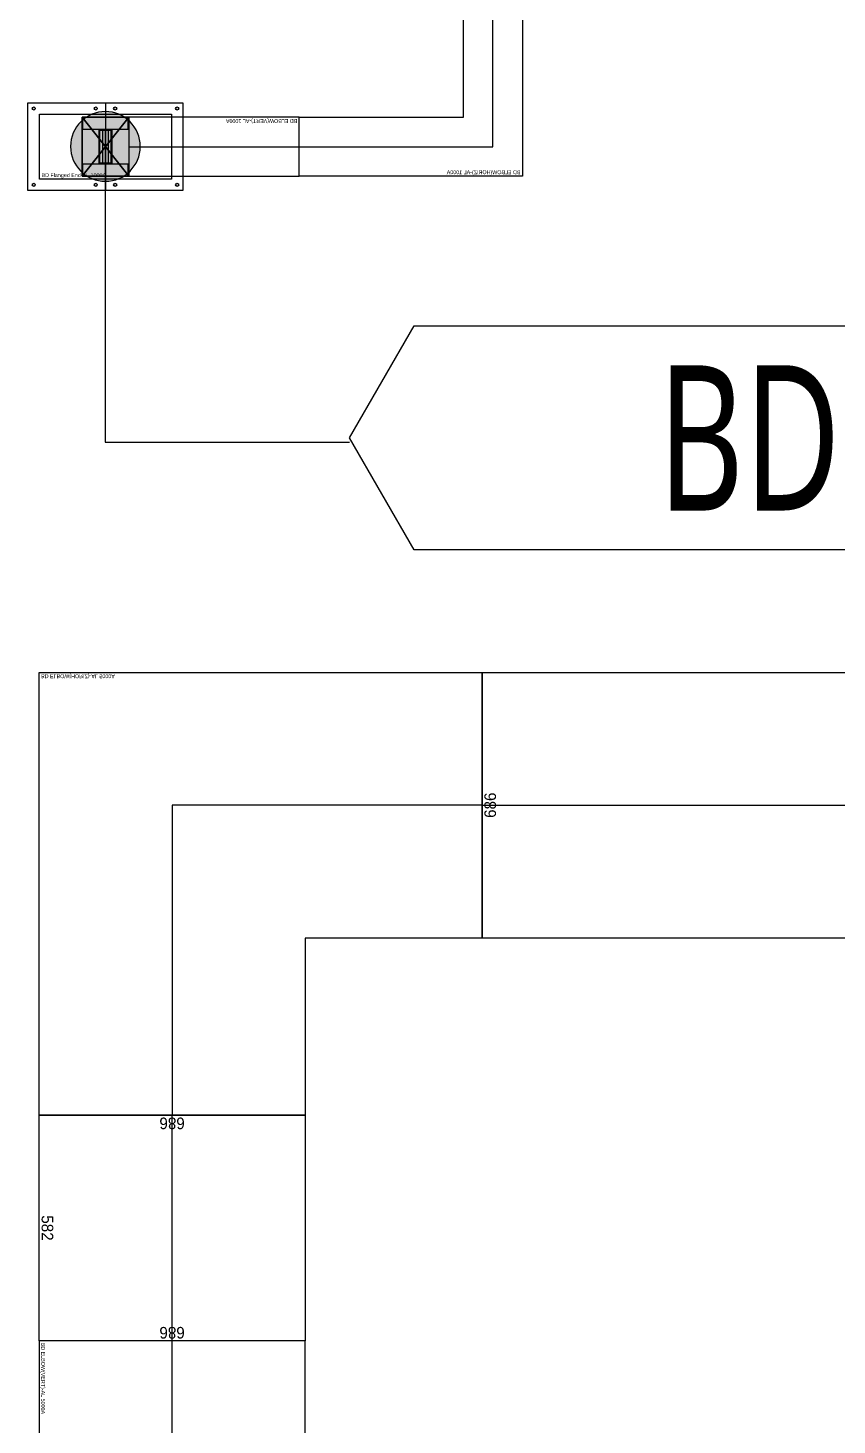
# Model space of a CAD drawing. Header units: millimetres. Extents: x 84228 to 374549, y -351975 to 847575.
# Drawn here: x 115104 to 117192, y -241595 to -237989 of the extents above; entities that cross this region are included whole.
import ezdxf
from ezdxf.enums import TextEntityAlignment as Align

# ---------------------------------------------------------------- set-up
doc = ezdxf.new("R2010")
doc.units = ezdxf.units.MM
doc.header["$LTSCALE"] = 150
doc.layers.get('Defpoints').update_dxf_attribs({"color": 150})
doc.layers.add('-----27 Bus Duct_LV_380-220V', color=200, linetype='Continuous')
doc.layers.add('-----99 Cable Schedule', color=2, linetype='Continuous')
doc.styles.add('DH', font='malgun.ttf')
doc.styles.add('ELEC', font='Dotum.ttf')
doc.styles.get("Standard").update_dxf_attribs({"font": 'Dotum.ttf'})
doc.dimstyles.new('전기통신참고용-치수', dxfattribs={"dimscale": 15, "dimtxt": 2, "dimasz": 0, "dimexe": 0, "dimexo": 0, "dimgap": 0.4, "dimtad": 4, "dimdec": 0, "dimzin": 0, "dimdsep": 46, "dimtxsty": 'Standard', "dimblk": 'NONE', "dimcen": 0, "dimse1": 1, "dimse2": 1, "dimsd1": 1, "dimsd2": 1, "dimclrd": 8, "dimclre": 8, "dimclrt": 8, "dimadec": 0, "dimazin": 0, "dimtfac": 1, "dimtdec": 0, "dimtix": 1, "dimtmove": 2, "dimatfit": 0, "dimldrblk": 'NONE', "dimfxl": 2, "dimtolj": 1, "dimtzin": 0, "dimarcsym": 0})

# ---------------------------------------------------------------- blocks, each defined once
blk = doc.blocks.new('*U69')
at = {"color": 1}
for p, q in [((340, 343), (220, -343)), ((220, 343), (340, -343))]:
    blk.add_line(p, q, dxfattribs=at)
at = {"color": 0}
blk.add_lwpolyline([(-220, -343), (220, -343), (220, 343), (-220, 343)], close=True, dxfattribs=at)
blk.add_lwpolyline([(220, -343), (340, -343), (340, 343), (220, 343)], dxfattribs=at)
at = {"color": 1}
for points in [[(220, 123, -0.4142136), (222, 125), (262.8, 125, 0.4142136), (263.8, 126), (263.8, 310, 0.4142136), (262.8, 311), (222, 311, -0.4142136), (220, 313), (220, 343, -0.4142136), (221, 342), (221, 313, 0.4142136), (222, 312), (338, 312, 0.4142136), (339, 313), (339, 342, -0.4142136), (340, 343), (340, 313, -0.4142136), (338, 311), (297.2, 311, 0.4142136), (296.2, 310), (296.2, 126, 0.4142136), (297.2, 125), (338, 125, -0.4142136), (340, 123), (340, 111, -0.4142136), (339, 112), (339, 123, 0.4142136), (338, 124), (222, 124, 0.4142136), (221, 123), (221, 112, -0.4142136), (220, 111), (220, 111), (220, 111), (220, 111)], [(264.8, 126), (264.8, 310, -0.4142136), (265.8, 311), (294.2, 311, -0.4142136), (295.2, 310), (295.2, 126, -0.4142136), (294.2, 125), (265.8, 125, -0.4142136)], [(265.8, 127), (265.8, 309, -0.4142136), (266.8, 310), (271.15, 310, -0.4142136), (272.15, 309), (272.15, 127, -0.4142136), (271.15, 126), (266.8, 126, -0.4142136)], [(273.15, 127), (273.15, 309, -0.4142136), (274.15, 310), (278.5, 310, -0.4142136), (279.5, 309), (279.5, 127, -0.4142136), (278.5, 126), (274.15, 126, -0.4142136)], [(280.5, 127), (280.5, 309, -0.4142136), (281.5, 310), (285.85, 310, -0.4142136), (286.85, 309), (286.85, 127, -0.4142136), (285.85, 126), (281.5, 126, -0.4142136)], [(287.85, 127), (287.85, 309, -0.4142136), (288.85, 310), (293.2, 310, -0.4142136), (294.2, 309), (294.2, 127, -0.4142136), (293.2, 126), (288.85, 126, -0.4142136)], [(220, -95, -0.4142136), (222, -93), (262.8, -93, 0.4142136), (263.8, -92), (263.8, 92, 0.4142136), (262.8, 93), (222, 93, -0.4142136), (220, 95), (220, 109, -0.4142136), (221, 108), (221, 95, 0.4142136), (222, 94), (338, 94, 0.4142136), (339, 95), (339, 108, -0.4142136), (340, 109), (340, 95, -0.4142136), (338, 93), (297.2, 93, 0.4142136), (296.2, 92), (296.2, -92, 0.4142136), (297.2, -93), (338, -93, -0.4142136), (340, -95), (340, -108, -0.4142136), (339, -107), (339, -95, 0.4142136), (338, -94), (222, -94, 0.4142136), (221, -95), (221, -107, -0.4142136), (220, -108), (220, -108), (220, -108), (220, -108)], [(264.8, -92), (264.8, 92, -0.4142136), (265.8, 93), (294.2, 93, -0.4142136), (295.2, 92), (295.2, -92, -0.4142136), (294.2, -93), (265.8, -93, -0.4142136)], [(265.8, -91), (265.8, 91, -0.4142136), (266.8, 92), (271.15, 92, -0.4142136), (272.15, 91), (272.15, -91, -0.4142136), (271.15, -92), (266.8, -92, -0.4142136)], [(273.15, -91), (273.15, 91, -0.4142136), (274.15, 92), (278.5, 92, -0.4142136), (279.5, 91), (279.5, -91, -0.4142136), (278.5, -92), (274.15, -92, -0.4142136)], [(280.5, -91), (280.5, 91, -0.4142136), (281.5, 92), (285.85, 92, -0.4142136), (286.85, 91), (286.85, -91, -0.4142136), (285.85, -92), (281.5, -92, -0.4142136)], [(287.85, -91), (287.85, 91, -0.4142136), (288.85, 92), (293.2, 92, -0.4142136), (294.2, 91), (294.2, -91, -0.4142136), (293.2, -92), (288.85, -92, -0.4142136)], [(220, -313, -0.4142136), (222, -311), (262.8, -311, 0.4142136), (263.8, -310), (263.8, -126, 0.4142136), (262.8, -125), (222, -125, -0.4142136), (220, -123), (220, -110, -0.4142136), (221, -111), (221, -123, 0.4142136), (222, -124), (338, -124, 0.4142136), (339, -123), (339, -111, -0.4142136), (340, -110), (340, -123, -0.4142136), (338, -125), (297.2, -125, 0.4142136), (296.2, -126), (296.2, -310, 0.4142136), (297.2, -311), (338, -311, -0.4142136), (340, -313), (340, -343, -0.4142136), (339, -342), (339, -313, 0.4142136), (338, -312), (222, -312, 0.4142136), (221, -313), (221, -342, -0.4142136), (220, -343), (220, -343), (220, -343), (220, -343)], [(264.8, -310), (264.8, -126, -0.4142136), (265.8, -125), (294.2, -125, -0.4142136), (295.2, -126), (295.2, -310, -0.4142136), (294.2, -311), (265.8, -311, -0.4142136)], [(265.8, -309), (265.8, -127, -0.4142136), (266.8, -126), (271.15, -126, -0.4142136), (272.15, -127), (272.15, -309, -0.4142136), (271.15, -310), (266.8, -310, -0.4142136)], [(273.15, -309), (273.15, -127, -0.4142136), (274.15, -126), (278.5, -126, -0.4142136), (279.5, -127), (279.5, -309, -0.4142136), (278.5, -310), (274.15, -310, -0.4142136)], [(280.5, -309), (280.5, -127, -0.4142136), (281.5, -126), (285.85, -126, -0.4142136), (286.85, -127), (286.85, -309, -0.4142136), (285.85, -310), (281.5, -310, -0.4142136)], [(287.85, -309), (287.85, -127, -0.4142136), (288.85, -126), (293.2, -126, -0.4142136), (294.2, -127), (294.2, -309, -0.4142136), (293.2, -310), (288.85, -310, -0.4142136)]]:
    blk.add_lwpolyline(points, format="xyb", close=True, dxfattribs=at)
blk.add_lwpolyline([(220, 0), (-220, 0)], dxfattribs=at)
at = {"color": 0, "style": 'ELEC'}
blk.add_text('BD ELBOW(VERT)-AL 5000A', height=10, dxfattribs=at).set_placement((-215, -333), align=Align.MIDDLE_LEFT)
blk = doc.blocks.new('*D526')
at = {"layer": 'Defpoints', "color": 0, "transparency": 16777216}
for p in [(0, 2274.2), (686, 2274.2), (686, 2274.2)]:
    blk.add_point(p, dxfattribs=at)
at = {"color": 0, "transparency": 16777216, "insert": (343, 2253.2), "char_height": 30, "attachment_point": 5}
blk.add_mtext('\\A1;{\\C0;686}', dxfattribs=at)
blk = doc.blocks.new('_None')
blk = doc.blocks.new('*D527')
at = {"layer": 'Defpoints', "color": 0, "transparency": 16777216}
for p in [(686, 2274.2), (686, 2274.2), (686, -2422.3)]:
    blk.add_point(p, dxfattribs=at)
at = {"color": 0, "transparency": 16777216, "insert": (665, -74), "char_height": 30, "attachment_point": 5, "rotation": 90}
blk.add_mtext('\\A1;{\\C0;4697}', dxfattribs=at)
blk = doc.blocks.new('*D528')
at = {"layer": 'Defpoints', "color": 0, "transparency": 16777216}
for p in [(0, -2422.3), (686, -2422.3), (686, -2422.3)]:
    blk.add_point(p, dxfattribs=at)
at = {"color": 0, "transparency": 16777216, "insert": (343, -2401.3), "char_height": 30, "attachment_point": 5}
blk.add_mtext('\\A1;{\\C0;686}', dxfattribs=at)
blk = doc.blocks.new('*U74')
at = {"color": 0}
blk.add_lwpolyline([(-343, -343), (800, -343), (800, 343), (343, 343), (343, 800), (-343, 800)], close=True, dxfattribs=at)
at = {"color": 1}
blk.add_lwpolyline([(800, 0), (0, 0), (0, 800)], dxfattribs=at)
at = {"color": 0, "style": 'ELEC'}
blk.add_text('BD ELBOW(HORIZ)-AL 5000A', height=10, dxfattribs=at).set_placement((-338, -333), align=Align.MIDDLE_LEFT)
blk = doc.blocks.new('*D530')
at = {"layer": 'Defpoints', "color": 0, "transparency": 16777216}
for p in [(0, -1839.8), (686, -1839.8), (686, -1839.8)]:
    blk.add_point(p, dxfattribs=at)
at = {"color": 0, "transparency": 16777216, "insert": (343, -1860.8), "char_height": 30, "attachment_point": 5}
blk.add_mtext('\\A1;{\\C0;686}', dxfattribs=at)
blk = doc.blocks.new('*D531')
at = {"layer": 'Defpoints', "color": 0, "transparency": 16777216}
for p in [(686, -1839.8), (686, -1839.8), (686, -2422.3)]:
    blk.add_point(p, dxfattribs=at)
at = {"color": 0, "transparency": 16777216, "insert": (665, -2131.1), "char_height": 30, "attachment_point": 5, "rotation": 90}
blk.add_mtext('\\A1;{\\C0;582}', dxfattribs=at)
blk = doc.blocks.new('*D532')
at = {"layer": 'Defpoints', "color": 0, "transparency": 16777216}
for p in [(0, -2422.3), (686, -2422.3), (686, -2422.3)]:
    blk.add_point(p, dxfattribs=at)
at = {"color": 0, "transparency": 16777216, "insert": (343, -2401.3), "char_height": 30, "attachment_point": 5}
blk.add_mtext('\\A1;{\\C0;686}', dxfattribs=at)
blk = doc.blocks.new('*U66')
at = {"color": 0}
blk.add_line((0, 113.5), (0, -113.5), dxfattribs=at)
at = {"color": 1}
for p, q in [((60, 76), (-60, -76)), ((-60, 76), (60, -76))]:
    blk.add_line(p, q, dxfattribs=at)
at = {"color": 0}
for points in [[(200, -113.5), (-200, -113.5), (-200, 113.5), (200, 113.5)], [(170, -83.5), (-170, -83.5), (-170, 83.5), (170, 83.5)]]:
    blk.add_lwpolyline(points, close=True, dxfattribs=at)
at = {"color": 1}
blk.add_lwpolyline([(60, -76), (-60, -76), (-60, 76), (60, 76)], close=True, dxfattribs=at)
for points in [[(-60, -46, -0.4142136), (-58, -44), (-17.2, -44, 0.4142136), (-16.2, -43), (-16.2, 43, 0.4142136), (-17.2, 44), (-58, 44, -0.4142136), (-60, 46), (-60, 76, -0.4142136), (-59, 75), (-59, 46, 0.4142136), (-58, 45), (58, 45, 0.4142136), (59, 46), (59, 75, -0.4142136), (60, 76), (60, 46, -0.4142136), (58, 44), (17.2, 44, 0.4142136), (16.2, 43), (16.2, -43, 0.4142136), (17.2, -44), (58, -44, -0.4142136), (60, -46), (60, -76, -0.4142136), (59, -75), (59, -46, 0.4142136), (58, -45), (-58, -45, 0.4142136), (-59, -46), (-59, -75, -0.4142136), (-60, -76), (-60, -76), (-60, -76), (-60, -76)], [(-15.2, -43), (-15.2, 43, -0.4142136), (-14.2, 44), (14.2, 44, -0.4142136), (15.2, 43), (15.2, -43, -0.4142136), (14.2, -44), (-14.2, -44, -0.4142136)], [(-14.2, -42), (-14.2, 42, -0.4142136), (-13.2, 43), (-8.85, 43, -0.4142136), (-7.85, 42), (-7.85, -42, -0.4142136), (-8.85, -43), (-13.2, -43, -0.4142136)], [(-6.85, -42), (-6.85, 42, -0.4142136), (-5.85, 43), (-1.5, 43, -0.4142136), (-0.5, 42), (-0.5, -42, -0.4142136), (-1.5, -43), (-5.85, -43, -0.4142136)], [(0.5, -42), (0.5, 42, -0.4142136), (1.5, 43), (5.85, 43, -0.4142136), (6.85, 42), (6.85, -42, -0.4142136), (5.85, -43), (1.5, -43, -0.4142136)], [(7.85, -42), (7.85, 42, -0.4142136), (8.85, 43), (13.2, 43, -0.4142136), (14.2, 42), (14.2, -42, -0.4142136), (13.2, -43), (8.85, -43, -0.4142136)]]:
    blk.add_lwpolyline(points, format="xyb", close=True, dxfattribs=at)
at = {"color": 0}
for centre in [(-185, 98.5), (-25, 98.5), (25, 98.5), (185, 98.5), (-185, -98.5), (-25, -98.5), (25, -98.5), (185, -98.5)]:
    blk.add_circle(centre, 4, dxfattribs=at)
at = {"color": 0, "style": 'ELEC'}
blk.add_text('BD Flanged End-AL 1000A', height=10, dxfattribs=at).set_placement((-165, -73.5), align=Align.MIDDLE_LEFT)
blk = doc.blocks.new('*U67')
at = {"color": 1}
for p, q in [((340, 76), (220, -76)), ((220, 76), (340, -76))]:
    blk.add_line(p, q, dxfattribs=at)
at = {"color": 0}
blk.add_lwpolyline([(-220, -76), (220, -76), (220, 76), (-220, 76)], close=True, dxfattribs=at)
blk.add_lwpolyline([(220, -76), (340, -76), (340, 76), (220, 76)], dxfattribs=at)
at = {"color": 1}
for points in [[(220, -46, -0.4142136), (222, -44), (262.8, -44, 0.4142136), (263.8, -43), (263.8, 43, 0.4142136), (262.8, 44), (222, 44, -0.4142136), (220, 46), (220, 76, -0.4142136), (221, 75), (221, 46, 0.4142136), (222, 45), (338, 45, 0.4142136), (339, 46), (339, 75, -0.4142136), (340, 76), (340, 46, -0.4142136), (338, 44), (297.2, 44, 0.4142136), (296.2, 43), (296.2, -43, 0.4142136), (297.2, -44), (338, -44, -0.4142136), (340, -46), (340, -76, -0.4142136), (339, -75), (339, -46, 0.4142136), (338, -45), (222, -45, 0.4142136), (221, -46), (221, -75, -0.4142136), (220, -76), (220, -76), (220, -76), (220, -76)], [(264.8, -43), (264.8, 43, -0.4142136), (265.8, 44), (294.2, 44, -0.4142136), (295.2, 43), (295.2, -43, -0.4142136), (294.2, -44), (265.8, -44, -0.4142136)], [(265.8, -42), (265.8, 42, -0.4142136), (266.8, 43), (271.15, 43, -0.4142136), (272.15, 42), (272.15, -42, -0.4142136), (271.15, -43), (266.8, -43, -0.4142136)], [(273.15, -42), (273.15, 42, -0.4142136), (274.15, 43), (278.5, 43, -0.4142136), (279.5, 42), (279.5, -42, -0.4142136), (278.5, -43), (274.15, -43, -0.4142136)], [(280.5, -42), (280.5, 42, -0.4142136), (281.5, 43), (285.85, 43, -0.4142136), (286.85, 42), (286.85, -42, -0.4142136), (285.85, -43), (281.5, -43, -0.4142136)], [(287.85, -42), (287.85, 42, -0.4142136), (288.85, 43), (293.2, 43, -0.4142136), (294.2, 42), (294.2, -42, -0.4142136), (293.2, -43), (288.85, -43, -0.4142136)]]:
    blk.add_lwpolyline(points, format="xyb", close=True, dxfattribs=at)
blk.add_lwpolyline([(220, 0), (-220, 0)], dxfattribs=at)
at = {"color": 0, "style": 'ELEC'}
blk.add_text('BD ELBOW(VERT)-AL 1000A', height=10, dxfattribs=at).set_placement((-215, -66), align=Align.MIDDLE_LEFT)
blk = doc.blocks.new('A$C9a0ab699')
h = blk.add_hatch(color=0)
edge = h.paths.add_edge_path()
edge.add_arc((0, 0), 64, 720, 1080, ccw=False)
at = {"color": 0}
blk.add_circle((0, 0), 64, dxfattribs=at)
blk = doc.blocks.new('*U68')
at = {"color": 0}
blk.add_lwpolyline([(-76, -76), (500, -76), (500, 76), (76, 76), (76, 500), (-76, 500)], close=True, dxfattribs=at)
at = {"color": 1}
blk.add_lwpolyline([(500, 0), (0, 0), (0, 500)], dxfattribs=at)
at = {"color": 0, "style": 'ELEC'}
blk.add_text('BD ELBOW(HORIZ)-AL 1000A', height=10, dxfattribs=at).set_placement((-71, -66), align=Align.MIDDLE_LEFT)
blk = doc.blocks.new('*U525')
at = {"color": 1}
blk.add_line((343, 2274.2), (343, -2422.3), dxfattribs=at)
at = {"color": 0}
blk.add_lwpolyline([(686, -2422.3), (0, -2422.3), (0, 2274.2), (686, 2274.2)], close=True, dxfattribs=at)
for base, p1, p2, override, picture, middle in [((686, 2274.2), (0, 2274.2), (686, 2274.2), {"dimtxsty": 'Standard', "dimclrd": 0, "dimclre": 0, "dimclrt": 0}, '*D526', (343, 2253.2)), ((686, -2422.3), (0, -2422.3), (686, -2422.3), {"dimtad": 1, "dimtxsty": 'Standard', "dimclrd": 0, "dimclre": 0, "dimclrt": 0}, '*D528', (343, -2401.3))]:
    dim = blk.add_linear_dim(base=base, p1=p1, p2=p2, text='{\\C0;<>}', dimstyle='전기통신참고용-치수', override=override, dxfattribs=at)
    dim.commit()
    dim.dimension.update_dxf_attribs({"geometry": picture, "text_midpoint": middle})
dim = blk.add_linear_dim(base=(686, 2274.2004777), p1=(686, -2422.2995223), p2=(686, 2274.2004777), angle=90, text='{\\C0;<>}', dimstyle='전기통신참고용-치수', override={"dimtad": 1, "dimtxsty": 'Standard', "dimclrd": 0, "dimclre": 0, "dimclrt": 0}, dxfattribs=at)
dim.commit()
dim.dimension.update_dxf_attribs({"geometry": '*D527', "text_midpoint": (664.9796472, -74.0495223)})
blk = doc.blocks.new('*U529')
at = {"color": 1}
blk.add_line((343, -1839.8), (343, -2422.3), dxfattribs=at)
at = {"color": 0}
blk.add_lwpolyline([(686, -2422.3), (0, -2422.3), (0, -1839.8), (686, -1839.8)], close=True, dxfattribs=at)
for base, p1, p2, override, picture, middle in [((686, -1839.8), (0, -1839.8), (686, -1839.8), {"dimtxsty": 'Standard', "dimclrd": 0, "dimclre": 0, "dimclrt": 0}, '*D530', (343, -1860.8)), ((686, -2422.3), (0, -2422.3), (686, -2422.3), {"dimtad": 1, "dimtxsty": 'Standard', "dimclrd": 0, "dimclre": 0, "dimclrt": 0}, '*D532', (343, -2401.3))]:
    dim = blk.add_linear_dim(base=base, p1=p1, p2=p2, text='{\\C0;<>}', dimstyle='전기통신참고용-치수', override=override, dxfattribs=at)
    dim.commit()
    dim.dimension.update_dxf_attribs({"geometry": picture, "text_midpoint": middle})
dim = blk.add_linear_dim(base=(686, -1839.8202), p1=(686, -2422.2995), p2=(686, -1839.8202), angle=90, text='{\\C0;<>}', dimstyle='전기통신참고용-치수', override={"dimtad": 1, "dimtxsty": 'Standard', "dimclrd": 0, "dimclre": 0, "dimclrt": 0}, dxfattribs=at)
dim.commit()
dim.dimension.update_dxf_attribs({"geometry": '*D531', "text_midpoint": (664.9796, -2131.0599)})

msp = doc.modelspace()

# ---------------------------------------------------------------- linework, layer by layer
at = {"layer": '-----99 Cable Schedule', "color": 1, "elevation": 0}
msp.add_lwpolyline([(115303.1, -238294.4), (115303.1, -239057.6), (115933.1, -239057.6)], dxfattribs=at)
msp.add_lwpolyline([(119184.9, -238757.9), (119351.6, -239046.6), (119184.9, -239335.4), (116099.9, -239335.4), (115933.1, -239046.6), (116099.9, -238757.9)], close=True, dxfattribs=at)

# ---------------------------------------------------------------- block references
at = {"layer": '-----27 Bus Duct_LV_380-220V', "xscale": -1}
msp.add_blockref('*U68', (116303.6, -238295), dxfattribs=at)
at = {"layer": '-----27 Bus Duct_LV_380-220V'}
msp.add_blockref('*U66', (115303.6, -238295), dxfattribs=at)
for name, p, rotation in [('*U67', (115583.6, -238295), 180), ('*U525', (118549.8, -240338), 89.99999999999997), ('*U529', (115818.6, -243217.3), 179.9999999999999), ('*U69', (115475.6, -241597.5), 269.9999999999999)]:
    msp.add_blockref(name, p, dxfattribs=dict(at, rotation=rotation))
at = {"layer": '-----27 Bus Duct_LV_380-220V', "xscale": -1, "rotation": 180}
msp.add_blockref('*U74', (115475.6, -239995), dxfattribs=at)
at = {"layer": '-----99 Cable Schedule', "color": 1, "xscale": -1.40625, "yscale": 1.40625, "zscale": 1.40625, "rotation": 270}
msp.add_blockref('A$C9a0ab699', (115303.4, -238294.4), dxfattribs=at)

# ---------------------------------------------------------------- texts
at = {"layer": '-----99 Cable Schedule', "color": 2, "style": 'DH', "width": 0.7}
msp.add_text('BD-LV-OF-7', height=375, dxfattribs=at).set_placement((117642.4, -239046.6), align=Align.MIDDLE)

doc.saveas('drawing.dxf')
